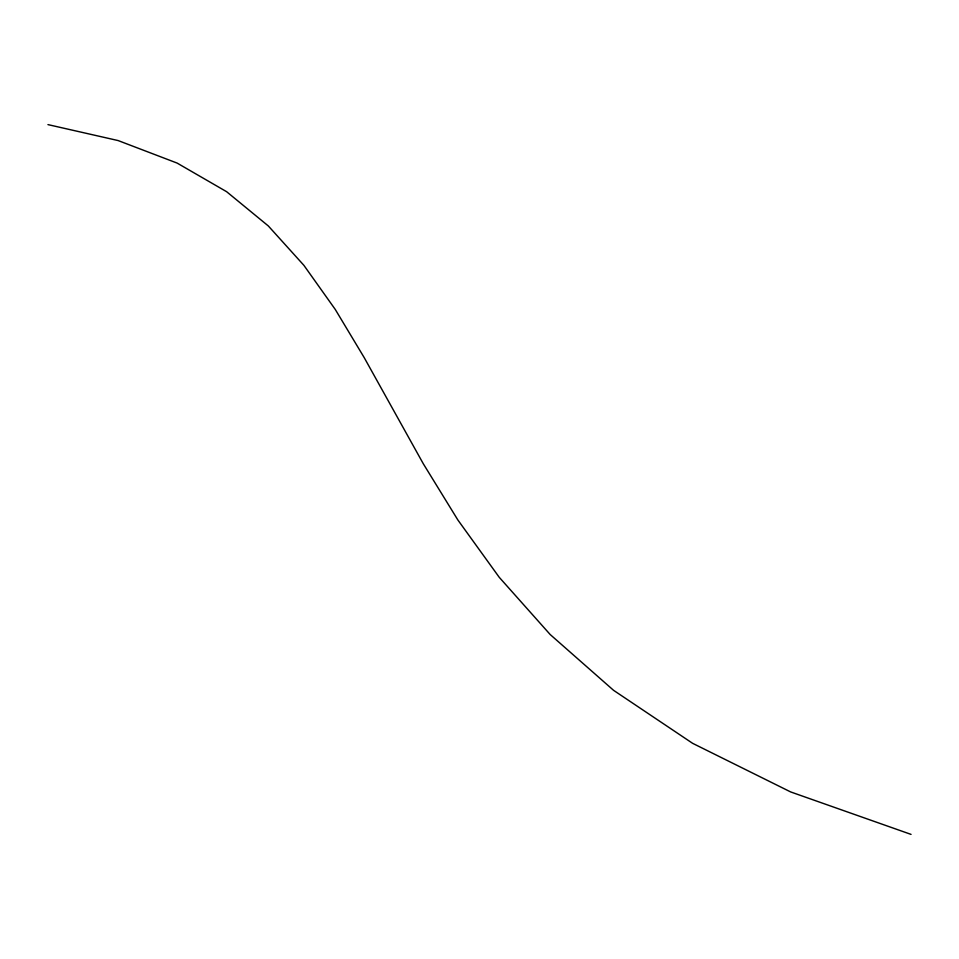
<?xml version="1.0" encoding="UTF-8"?>
<svg xmlns="http://www.w3.org/2000/svg" width="959" height="959" viewBox="0 0 959 959"><rect width="100%" height="100%" fill="white"/><g stroke="black" fill="none" stroke-linecap="round" stroke-linejoin="round"><path stroke-width="1.44" d="M47.95 124.61L118.125 140.565L177.115 163.078L226.612 191.692L268.304 225.94L303.919 265.367L335.266 309.445L364.216 357.635L423.255 463.688L457.887 520.018L499.255 577.33L550.166 634.51L613.556 690.312L692.614 743.321L790.648 791.93L911.05 834.39"/></g></svg>
